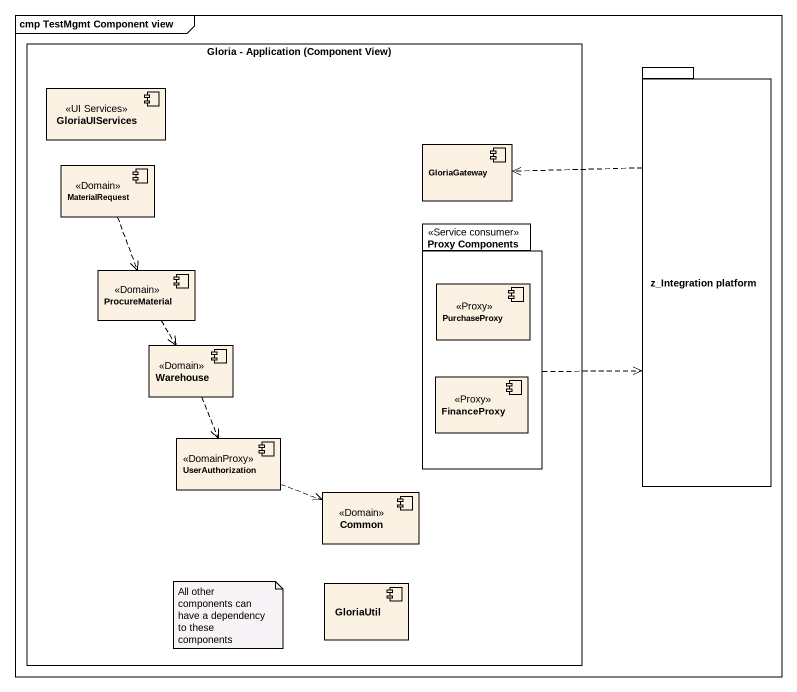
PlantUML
@startuml
mainframe cmp TestMgmt Component view
rectangle "Gloria - Application (Component View)" as Gloria_Application {
  component GloriaUIServices <<UI Services>>
  component GloriaGateway
  component MaterialRequest <<Domain>>
  package "Proxy Components" as Proxy_Components <<Service consumer>> {
    component PurchaseProxy <<Proxy>>
    component FinanceProxy <<Proxy>>
  }
  component ProcureMaterial <<Domain>>
  component Warehouse <<Domain>>
  component UserAuthorization <<DomainProxy>>
  component Common <<Domain>>
  component GloriaUtil
}
package "z_Integration platform" as z_Integration_platform {
}
z_Integration_platform .left.> GloriaGateway
MaterialRequest ..> ProcureMaterial
Proxy_Components .right.> z_Integration_platform
ProcureMaterial ..> Warehouse
Warehouse ..> UserAuthorization
UserAuthorization .right.> Common
note as N1
  All other components can have a dependency to these components
end note
@enduml
